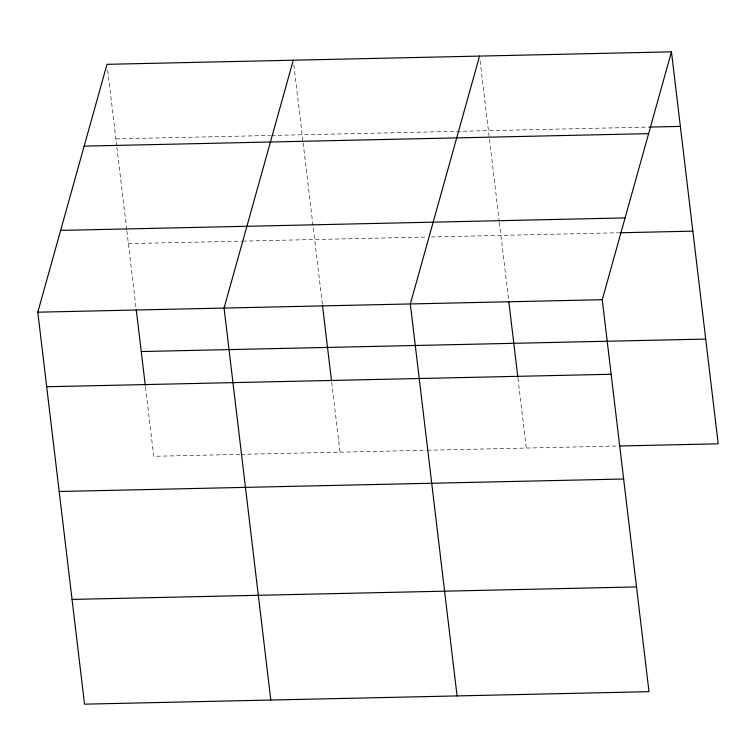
<?xml version="1.0" encoding="UTF-8"?>
<svg xmlns="http://www.w3.org/2000/svg" width="756" height="756" viewBox="0 0 756 756"><rect width="100%" height="100%" fill="white"/><g stroke="black" fill="none" stroke-linecap="round" stroke-linejoin="round"><path stroke-width="0.57" stroke-dasharray="3.78 2.83" d="M115.895 138.887L270.336 135.466M271.517 135.447L649.735 127.074M128.388 243.63L241.561 241.126M242.742 241.098L426.658 237.034M431.374 236.93L618.663 232.782M239.803 454.384L153.742 456.293L145.417 386.458M240.984 454.356L426.072 450.264M427.253 450.245L618.125 446.021M480.098 60.745L499.262 221.423M499.404 222.585L508.675 300.368M517.954 378.217L526.28 448.053M293.829 64.865L302.995 141.75M303.137 142.912L322.406 304.488M331.686 382.338L340.011 452.173M107.702 70.147L116.726 145.87M116.868 147.033L126.715 229.663M126.857 230.826L136.137 308.609"/><path stroke-width="1.13" d="M671.46 51.843L602.258 299.707L648.998 691.674L84.54 704.157L37.8 312.19L107.002 64.326L671.46 51.843L718.2 443.81L619.296 445.993M293.271 60.206L224.069 308.07L270.809 700.037M479.55 56.086L410.338 303.959L457.078 695.917M649.735 127.074L680.353 126.403M84.171 146.125L648.62 133.642M60.641 230.4L625.099 217.917M619.844 232.763L692.846 231.147M37.8 312.19L602.258 299.707M141.249 351.549L705.707 339.066M46.692 386.751L611.15 374.267M59.176 491.495L623.634 479.011M72.047 599.413L636.505 586.93M508.816 301.531L517.822 377.055M322.538 305.651L331.544 381.175M136.269 309.771L145.275 385.295"/></g></svg>
